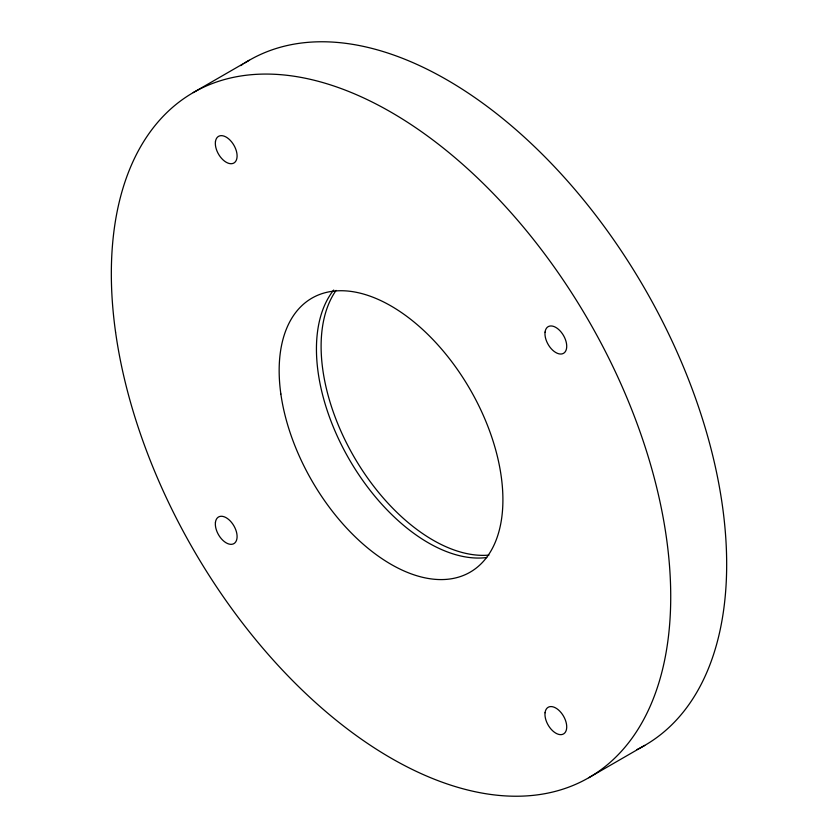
<?xml version="1.0" encoding="UTF-8"?>
<svg xmlns="http://www.w3.org/2000/svg" width="838" height="838" viewBox="0 0 838 838"><rect width="100%" height="100%" fill="white"/><g stroke="black" fill="none" stroke-linecap="round" stroke-linejoin="round"><path stroke-width="1.26" d="M193.253 92.589L249.19 60.294M588.81 777.706L644.747 745.411M486.773 557.521A158.225 91.352 60 0 1 348.692 458.396A158.225 91.352 60 0 1 333.702 290.053M488.921 555.102A158.225 91.352 60 0 1 353.877 456.605A158.225 91.352 60 0 1 336.09 290.398M240.757 65.605A395.546 228.376 60 0 1 242.831 64.212M244.926 62.871A395.546 228.376 60 0 1 646.36 291.467A395.546 228.376 60 0 1 637.048 749.518M545.056 712.75A15.377 8.883 60 0 0 560.004 734.622A15.377 8.883 60 0 0 562.466 714.468A15.377 8.883 60 0 0 545.056 712.75M215.429 522.441A15.377 8.883 60 0 0 230.377 544.312A15.377 8.883 60 0 0 232.838 524.159A15.377 8.883 60 0 0 215.429 522.441M215.429 141.821A15.377 8.883 60 0 0 230.377 163.693A15.377 8.883 60 0 0 232.838 143.539A15.377 8.883 60 0 0 215.429 141.821M545.056 332.131A15.377 8.883 60 0 0 560.004 354.003A15.377 8.883 60 0 0 562.466 333.849A15.377 8.883 60 0 0 545.056 332.131M115.581 332.204A395.546 228.376 60 0 0 570.814 786.348A395.546 228.376 60 0 0 486.689 186.884A395.546 228.376 60 0 0 115.581 332.204M280.856 393.975A158.225 91.352 60 0 0 462.943 575.633A158.225 91.352 60 0 0 429.297 335.849A158.225 91.352 60 0 0 280.856 393.975"/></g></svg>
